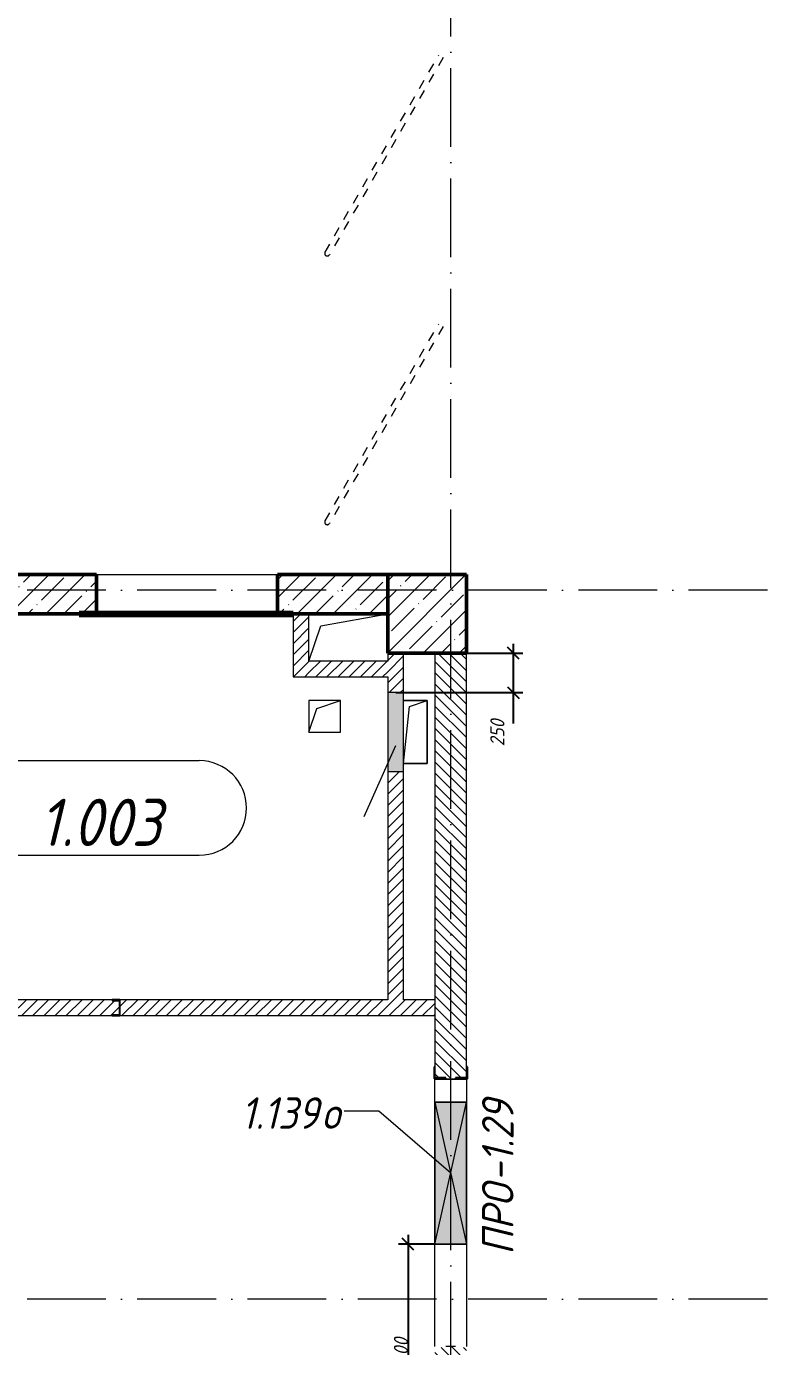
# Model space of a CAD drawing. Header units: millimetres. Extents: x -401725 to 250493, y 305116 to 802890.
# Drawn here: x -173759 to -169066, y 521797 to 530174 of the extents above; entities that cross this region are included whole.
import ezdxf

# ---------------------------------------------------------------- set-up
doc = ezdxf.new("R2010")
doc.units = ezdxf.units.MM
doc.linetypes.add('200_ШТРИХ_ш0_6_п0_6_', pattern=[120, 60, -60])
doc.linetypes.add('50_200_ШТРИХ_1Т_ш5_п1_п1_', pattern=[700, 500, -100, 0, -100])
for name, color, linetype, lineweight in [('20.5.2) СТ-8 Замена плитки Дм. монт штук', 200, 'Continuous', 211), ('A-____-____-DIMS', 7, 'Continuous', 9), ('A-DETL-____-OTLN-7', 7, '200_ШТРИХ_ш0_6_п0_6_', 9), ('A-DETL-GENF-OTLN', 7, 'Continuous', 9), ('A-FLOR-____-OTLN', 7, 'Continuous', 9), ('A-GENM-____-IDEN', 7, 'Continuous', 9), ('A-GENM-____-MCUT', 7, 'Continuous', 25), ('A-GENM-____-OTLN', 7, 'Continuous', 9), ('A-GENM-____-OTLN-1', 7, 'Continuous', 25), ('A-GLAZ-____-IDEN', 7, 'Continuous', 9), ('A-GLAZ-____-OTLN', 7, 'Continuous', 9), ('A-WALL-____-MCUT', 7, 'Continuous', 13), ('A-WALL-____-MCUT-2', 7, 'Continuous', 50), ('A-WALL-____-OTLN', 7, 'Continuous', 9), ('A-WALL-____-PATT-1', 7, 'Continuous', 9), ('A-WALL-FNSH-MCUT-1', 7, 'Continuous', 9), ('I-WALL-____-OTLN', 7, 'Continuous', 9), ('S-COLS-____-MCUT', 7, 'Continuous', 50), ('S-COLS-____-OTLN', 7, 'Continuous', 9), ('S-GRID-____-OTLN-1', 7, '50_200_ШТРИХ_1Т_ш5_п1_п1_', 9)]:
    doc.layers.add(name, color=color, linetype=linetype, lineweight=lineweight)
doc.layers.add('A-AREA-IDEN-1', color=7, linetype='Continuous', lineweight=9, true_color=0x000000)
doc.styles.add('ISOCPEUR_I', font='isocpeui.ttf', dxfattribs={"width": 0.9, "height": 2.5})
doc.styles.add('ISOCPEUR_I_11', font='isocpeui.ttf', dxfattribs={"width": 0.9, "height": 200})
doc.styles.add('ISOCPEUR_I_7', font='isocpeui.ttf', dxfattribs={"width": 0.9, "height": 90})
doc.dimstyles.new('ISO-1_8_0_9К_СРЕДНИЙ_Кладочные_1', dxfattribs={"dimscale": 304.8, "dimtxt": 89.638306, "dimasz": 0.246063, "dimexe": 0.19685, "dimexo": 0, "dimgap": 0, "dimtad": 1, "dimdec": 3, "dimrnd": 0.001, "dimdsep": 46, "dimtxsty": 'ISOCPEUR_I_7', "dimblk1": 'OBLIQUE', "dimblk2": 'OBLIQUE', "dimsah": 1, "dimcen": 0.09, "dimdle": 0.19685, "dimazin": 0, "dimtfac": 1, "dimtdec": 4, "dimtix": 1, "dimtmove": 0, "dimatfit": 3, "dimfxl": 1, "dimtvp": 1, "dimtolj": 1, "dimtzin": 0, "dimarcsym": 2})
doc.dimstyles.new('ISO-1_8_0_9К_СРЕДНИЙ_Кладочные_2', dxfattribs={"dimscale": 304.8, "dimtxt": 89.638306, "dimasz": 0.246063, "dimexe": 0.19685, "dimexo": 0, "dimgap": 0, "dimtad": 1, "dimdec": 3, "dimrnd": 0.001, "dimdsep": 46, "dimtxsty": 'ISOCPEUR_I_7', "dimblk1": 'OBLIQUE', "dimblk2": 'OBLIQUE', "dimsah": 1, "dimcen": 0.09, "dimdle": 0.19685, "dimazin": 0, "dimtfac": 1, "dimtdec": 4, "dimtix": 1, "dimtmove": 1, "dimatfit": 3, "dimfxl": 1, "dimtvp": 1, "dimtolj": 1, "dimtzin": 0, "dimarcsym": 2})
pattern_1 = [(45, (-176515.067, 459015.94), (-35.35534, 35.35534), [])]

# ---------------------------------------------------------------- blocks, each defined once
blk = doc.blocks.new('BSC_Колонна _Прямоугольная - 500х500-V28-АР1_План отверстий 1 этажа в осях 1-64_Ю-ЯЯ')
at = {"layer": 'S-COLS-____-OTLN'}
h = blk.add_hatch(dxfattribs=at)
h.set_pattern_fill('FP_34', color=256, style=0, pattern_type=2)
h.set_pattern_definition([(45, (-5300, -67431.04), (-114.04925, 114.04925), []), (45, (-5185.95, -67431.04), (-114.04925, 114.04925), [201.613, -40.323, 3.353, -36.97])])
h.paths.add_polyline_path([(-250, -250), (250, -250), (250, 250), (-250, 250)], flags=0)
at = {"layer": 'S-COLS-____-MCUT'}
for p, q in [((250, 250), (-250, 250)), ((-250, 250), (-250, -250)), ((250, -250), (250, 250)), ((-250, -250), (250, -250))]:
    blk.add_line(p, q, dxfattribs=at)
blk = doc.blocks.new('154_Фахверк_СКБ_Швеллер - Тип_100_4010-27789772-АР1_План отверстий 1 этажа в осях 1-64_Ю-ЯЯ')
at = {"layer": 'A-GENM-____-MCUT'}
for p, q in [((175, 50), (125, 50)), ((125, 50), (125, -50)), ((128, 47), (175, 47)), ((128, -47), (128, 47)), ((175, 47), (175, 50)), ((125, -50), (175, -50)), ((175, -47), (128, -47)), ((175, -50), (175, -47))]:
    blk.add_line(p, q, dxfattribs=at)
blk = doc.blocks.new('154_Стойка_СКБ_Уголок - СМ-2530_200-28213945-АР1_План отверстий 1 этажа в осях 1-64_Ю-ЯЯ')
at = {"layer": 'A-GENM-____-MCUT'}
for p, q in [((125, 156), (125, 81)), ((200, 156), (125, 156)), ((131, 81), (131, 150)), ((131, 150), (200, 150)), ((200, 150), (200, 156)), ((125, 81), (131, 81)), ((131, 19), (125, 19)), ((125, 19), (125, -56)), ((131, -50), (131, 19)), ((125, -56), (200, -56)), ((200, -50), (131, -50)), ((200, -56), (200, -50))]:
    blk.add_line(p, q, dxfattribs=at)
blk = doc.blocks.new('Стойка_Влож_Полоса боковая - Полоса-28213942-АР1_План отверстий 1 этажа в осях 1-64_Ю-ЯЯ')
at = {"layer": 'A-GENM-____-OTLN'}
for p, q in [((-5, 60), (0, 60)), ((-5, -60), (-5, 60)), ((0, 31), (0, -31)), ((0, -60), (-5, -60))]:
    blk.add_line(p, q, dxfattribs=at)
blk = doc.blocks.new('AR_Отверстие Ниша - Лючок-32401620-АР1_План отверстий 1 этажа в осях 1-64_Ю-ЯЯ')
at = {"layer": 'A-GLAZ-____-OTLN'}
blk.add_hatch(color=256, dxfattribs=at).paths.add_polyline_path([(250, -50), (250, 50), (-250, 50), (-250, -50), (27.8, -50)], flags=0)
for p, q in [((250, 50), (-250, 50)), ((-250, 50), (-250, -50)), ((250, -50), (250, 50)), ((-250, -50), (250, -50))]:
    blk.add_line(p, q, dxfattribs=at)
blk = doc.blocks.new('AR_Отверстие прямоугольное _в плите_ - AR_Отверстие прямоугольное _в плите_-V190-АР1_План отверстий 1 этажа в осях 1-64_Ю-ЯЯ')
at = {"layer": 'A-GENM-____-OTLN'}
for p, q in [((75, 200), (-75, 200)), ((-37.5, 162.5), (75, 200)), ((75, -200), (75, 200)), ((-75, -200), (-37.5, 162.5)), ((-75, -200), (75, -200))]:
    blk.add_line(p, q, dxfattribs=at)
blk = doc.blocks.new('AR_Отверстие прямоугольное _в плите_ - AR_Отверстие прямоугольное _в плите_-30459597-АР1_План отверстий 1 этажа в осях 1-64_Ю-ЯЯ')
at = {"layer": 'A-GENM-____-OTLN'}
for p, q in [((100, 100), (-100, 100)), ((-100, 100), (-100, -100)), ((-50, 50), (100, 100)), ((100, -100), (100, 100)), ((-100, -100), (-50, 50)), ((-100, -100), (100, -100))]:
    blk.add_line(p, q, dxfattribs=at)
blk = doc.blocks.new('AR_Отверстие прямоугольное _в плите_ - AR_Отверстие прямоугольное _в плите_-V244-АР1_План отверстий 1 этажа в осях 1-64_Ю-ЯЯ')
at = {"layer": 'A-GENM-____-OTLN'}
for p, q in [((250, 150), (-250, 150)), ((-175, 75), (250, 150)), ((-249.9, -149.7), (-175, 75))]:
    blk.add_line(p, q, dxfattribs=at)
blk = doc.blocks.new('AR_Отверстие прямоугольное _в стене_ - AR_Отверстие прямоугольное _в стене__ОВ-36659117-АР1_План отверстий 1 этажа в осях 1-64_Ю-ЯЯ')
at = {"layer": 'A-GLAZ-____-OTLN'}
blk.add_hatch(color=256, dxfattribs=at).paths.add_polyline_path([(-450, -100), (450, -100), (450, 100), (-450, 100)], flags=0)
at = {"layer": 'A-DETL-GENF-OTLN'}
for p, q in [((-450, -100), (-450, 100)), ((-450, 100), (450, 100)), ((450, 100), (-450, -100)), ((-450, 100), (450, -100)), ((450, 100), (-450, 100)), ((-450, 100), (-450, -100)), ((450, 100), (450, -100)), ((450, -100), (450, 100)), ((450, -100), (-450, -100)), ((-450, -100), (450, -100))]:
    blk.add_line(p, q, dxfattribs=at)
blk = doc.blocks.new('_Oblique')
at = {"color": 0, "linetype": 'ByBlock', "lineweight": -2}
blk.add_line((-0.5, -0.5), (0.5, 0.5), dxfattribs=at)
blk = doc.blocks.new('*D13601')
at = {"layer": 'A-____-____-DIMS', "color": 0, "lineweight": -2, "transparency": 16777216}
for p, q in [((-171365.1, 526197), (-170607.6, 526197)), ((-170667.6, 526257), (-170667.6, 525947)), ((-171413, 525947), (-170607.6, 525947)), ((-170667.6, 525947), (-170667.6, 525750.8))]:
    blk.add_line(p, q, dxfattribs=at)
at = {"layer": 'Defpoints', "color": 0, "transparency": 16777216}
for p in [(-171365.1, 526197), (-171413, 525947), (-170667.6, 525947)]:
    blk.add_point(p, dxfattribs=at)
at = {"layer": 'A-____-____-DIMS', "color": 0, "lineweight": -2, "transparency": 16777216, "xscale": 75, "yscale": 75, "zscale": 75}
for p, rotation in [((-170667.6, 526197), 90), ((-170667.6, 525947), 270)]:
    blk.add_blockref('_Oblique', p, dxfattribs=dict(at, rotation=rotation))
at = {"layer": 'A-____-____-DIMS', "color": 0, "transparency": 16777216, "insert": (-170813.7, 525606.1), "char_height": 90, "width": 409.578, "attachment_point": 1, "rotation": 90, "line_spacing_factor": 1.149209, "style": 'ISOCPEUR_I_7'}
blk.add_mtext('\\A1;250', dxfattribs=at)
blk = doc.blocks.new('*D13635')
at = {"layer": 'A-____-____-DIMS', "color": 0, "lineweight": -2, "transparency": 16777216}
for p, q in [((-171335.9, 522507), (-171335.9, 520987)), ((-171171.1, 522447), (-171395.9, 522447)), ((-170965.1, 521047), (-171395.9, 521047))]:
    blk.add_line(p, q, dxfattribs=at)
at = {"layer": 'Defpoints', "color": 0, "transparency": 16777216}
for p in [(-171171.1, 522447), (-171335.9, 521047), (-170965.1, 521047)]:
    blk.add_point(p, dxfattribs=at)
at = {"layer": 'A-____-____-DIMS', "color": 0, "lineweight": -2, "transparency": 16777216, "xscale": 75, "yscale": 75, "zscale": 75}
for p, rotation in [((-171335.9, 522447), 90), ((-171335.9, 521047), 270)]:
    blk.add_blockref('_Oblique', p, dxfattribs=dict(at, rotation=rotation))
at = {"layer": 'A-____-____-DIMS', "color": 0, "transparency": 16777216, "insert": (-171380.9, 521747), "char_height": 90, "width": 521.281, "attachment_point": 5, "rotation": 90, "style": 'ISOCPEUR_I_7'}
blk.add_mtext('\\A1;1400', dxfattribs=at)
blk = doc.blocks.new('AAR_СКБ_Марка_помещения_1_5 ммп - Номер _ Площадь-27962135-АИ_План этажа_Стены_1')
at = {"layer": 'A-AREA-IDEN-1'}
for p, q in [((-2.987, 3), (3.013, 3)), ((-2.987, 0), (3.013, 0))]:
    blk.add_line(p, q, dxfattribs=at)
for centre, start, end in [((-2.987, 1.5), 90, 270), ((3.013, 1.5), 270, 90)]:
    blk.add_arc(centre, 1.5, start, end, dxfattribs=at)

msp = doc.modelspace()

# ---------------------------------------------------------------- hatches: boundary and pattern name
at = {"layer": 'A-WALL-____-PATT-1'}
h = msp.add_hatch(dxfattribs=at)
h.set_pattern_fill('FP_13', color=256, style=0, pattern_type=2)
h.set_pattern_definition([(45, (-176515.07, 459015.94), (-114.04925, 114.04925), []), (45, (-176401.02, 459015.94), (-114.04925, 114.04925), [201.612, -40.322, 3.353, -36.97])])
h.paths.add_polyline_path([(-171465.0675, 526446.983), (-171465.0675, 526696.983), (-172165.0675, 526696.983), (-172165.0675, 526446.983)], flags=0)
h.paths.add_polyline_path([(-173315.0675, 526446.983), (-173315.0675, 526696.983), (-178465.0675, 526696.983), (-178465.0675, 526446.983), (-176530.4762, 526446.983)], flags=0)
h = msp.add_hatch(dxfattribs=at)
h.set_pattern_fill('FP_5', color=256, style=0, pattern_type=2)
h.set_pattern_definition(pattern_1)
h.paths.add_polyline_path([(-171965.0675, 526046.983), (-171965.0675, 526446.6355), (-172065.0675, 526446.6355), (-172065.0675, 526046.983)], flags=0)
h = msp.add_hatch(dxfattribs=at)
h.set_pattern_fill('FP_5', color=256, style=0, pattern_type=2)
h.set_pattern_definition(pattern_1)
h.paths.add_polyline_path([(-171465.0675, 523996.983), (-171365.0675, 523996.983), (-171365.0675, 525446.983), (-171465.0675, 525446.983)], flags=0)
h.paths.add_polyline_path([(-171365.0675, 525946.983), (-171365.0675, 526196.983), (-171465.0675, 526196.983), (-171465.0675, 525946.983), (-171460.1894, 525946.983)], flags=0)
h = msp.add_hatch(dxfattribs=at)
h.set_pattern_fill('FP_6', color=256, style=0, pattern_type=2)
h.set_pattern_definition([(135, (-176515.067, 459015.94), (-35.35534, -35.35534), [])])
h.paths.add_polyline_path([(-171034.0675, 521046.983), (-170965.0675, 521046.983), (-170965.0675, 521790.983), (-171034.0675, 521790.983), (-171034.0675, 521796.983), (-171096.0675, 521796.983), (-171096.0675, 521790.983), (-171165.0675, 521790.983), (-171165.0675, 521046.983)], flags=0)
h.paths.add_polyline_path([(-171034.0675, 523496.983), (-171034.0675, 523502.983), (-170965.0675, 523502.983), (-170965.0675, 526196.983), (-171165.0675, 526196.983), (-171165.0675, 523502.983), (-171096.0675, 523502.983), (-171096.0675, 523496.983)], flags=0)
h = msp.add_hatch(dxfattribs=at)
h.set_pattern_fill('FP_5', color=256, style=0, pattern_type=2)
h.set_pattern_definition(pattern_1)
h.paths.add_polyline_path([(-171465.0675, 526046.983), (-171465.0675, 526146.983), (-171965.0675, 526146.983), (-171965.0675, 526046.983)], flags=0)
h = msp.add_hatch(dxfattribs=at)
h.set_pattern_fill('FP_5', color=256, style=0, pattern_type=2)
h.set_pattern_definition(pattern_1)
h.paths.add_polyline_path([(-171165.0675, 523896.983), (-171165.0675, 523996.983), (-173165.0675, 523996.983), (-173165.0675, 523896.983), (-172995.4749, 523896.983)], flags=0)
h.paths.add_polyline_path([(-173215.0675, 523896.983), (-173215.0675, 523899.983), (-173168.0675, 523899.983), (-173168.0675, 523993.983), (-173215.0675, 523993.983), (-173215.0675, 523996.983), (-175515.0675, 523996.983), (-175515.0675, 523896.983)], flags=0)

# ---------------------------------------------------------------- linework, layer by layer
at = {"layer": '20.5.2) СТ-8 Замена плитки Дм. монт штук'}
msp.add_lwpolyline([(-173424.1571, 526446.983), (-172065.0675, 526446.983)], dxfattribs=at)
at = {"layer": 'A-DETL-____-OTLN-7'}
for p, q in [((-171863.0675, 528741.4423), (-171141.0675, 529991.983)), ((-171113.3547, 529975.983), (-171835.3547, 528725.4423)), ((-171863.0675, 527036.4423), (-171141.0675, 528286.983)), ((-171113.3547, 528270.983), (-171835.3547, 527020.4423))]:
    msp.add_line(p, q, dxfattribs=at)
for centre in [(-171849.2111, 528733.4423), (-171849.2111, 527028.4423)]:
    msp.add_arc(centre, 16, 150, 330, dxfattribs=at)
at = {"layer": 'A-FLOR-____-OTLN'}
for p, q in [((-171965.0675, 526446.6355), (-171465.0675, 526446.6355)), ((-171365.0675, 525896.6355), (-171215.0675, 525896.6355)), ((-171215.0675, 525896.6355), (-171215.0675, 525496.6355)), ((-171215.0675, 525496.6355), (-171365.0675, 525496.6355))]:
    msp.add_line(p, q, dxfattribs=at)
at = {"layer": 'A-GENM-____-IDEN'}
msp.add_line((-171415.0675, 525610.0591), (-171616.8921, 525159.2861), dxfattribs=at)
at = {"layer": 'A-GLAZ-____-IDEN'}
for p, q in [((-171522.1553, 523291.3527), (-171741.0313, 523291.3527)), ((-171065.0675, 522896.983), (-171522.1553, 523291.3527))]:
    msp.add_line(p, q, dxfattribs=at)
at = {"layer": 'A-WALL-____-MCUT'}
for p, q in [((-171165.0675, 526196.983), (-171165.0675, 523571.983)), ((-170965.0675, 523571.983), (-170965.0675, 526196.983)), ((-171034.0675, 521796.983), (-171096.0675, 521796.983))]:
    msp.add_line(p, q, dxfattribs=at)
at = {"layer": 'A-WALL-____-MCUT-2'}
for p, q in [((-173315.0675, 526696.983), (-178465.0675, 526696.983)), ((-173315.0675, 526446.983), (-173315.0675, 526696.983)), ((-171465.0675, 526696.983), (-172165.0675, 526696.983)), ((-172165.0675, 526696.983), (-172165.0675, 526446.983)), ((-178465.0675, 526446.983), (-173315.0675, 526446.983)), ((-172165.0675, 526446.983), (-171465.0675, 526446.983))]:
    msp.add_line(p, q, dxfattribs=at)
at = {"layer": 'A-WALL-____-OTLN'}
for p, q in [((-173315.0675, 526696.983), (-172165.0675, 526696.983)), ((-172165.0675, 526446.983), (-173315.0675, 526446.983))]:
    msp.add_line(p, q, dxfattribs=at)
at = {"layer": 'A-WALL-FNSH-MCUT-1'}
for p, q in [((-172065.0675, 526446.6355), (-172065.0675, 526046.983)), ((-171965.0675, 526446.6355), (-172065.0675, 526446.6355)), ((-171965.0675, 526146.983), (-171965.0675, 526446.6355)), ((-171465.0675, 526196.983), (-171465.0675, 526146.983)), ((-171365.0675, 525946.983), (-171365.0675, 526196.983)), ((-171465.0675, 526146.983), (-171965.0675, 526146.983)), ((-172065.0675, 526046.983), (-171465.0675, 526046.983)), ((-171465.0675, 526046.983), (-171465.0675, 525946.983)), ((-171465.0675, 525446.983), (-171465.0675, 523996.983)), ((-171365.0675, 523996.983), (-171365.0675, 525446.983)), ((-173215.0675, 523996.983), (-175065.0675, 523996.983)), ((-171465.0675, 523996.983), (-173165.0675, 523996.983)), ((-171165.0675, 523996.983), (-171365.0675, 523996.983)), ((-177115.0675, 523896.983), (-173215.0675, 523896.983)), ((-173165.0675, 523896.983), (-171165.0675, 523896.983))]:
    msp.add_line(p, q, dxfattribs=at)
at = {"layer": 'I-WALL-____-OTLN'}
for p, q in [((-171165.0675, 523346.983), (-171165.0675, 523496.983)), ((-170965.0675, 523496.983), (-170965.0675, 523346.983)), ((-171165.0675, 521796.983), (-171165.0675, 522446.983)), ((-170965.0675, 522446.983), (-170965.0675, 521796.983))]:
    msp.add_line(p, q, dxfattribs=at)
at = {"layer": 'S-GRID-____-OTLN-1'}
for p, q in [((-171065.0675, 511907.5288), (-171065.0675, 549908.7924)), ((-72440.6609, 526596.983), (-181183.8377, 526596.983)), ((-72440.6609, 522096.983), (-181183.8377, 522096.983))]:
    msp.add_line(p, q, dxfattribs=at)

# ---------------------------------------------------------------- block references
at = {"layer": 'A-AREA-IDEN-1', "xscale": 199.9999999999999, "yscale": 199.9999999999999, "zscale": 199.9999999999999}
msp.add_blockref('AAR_СКБ_Марка_помещения_1_5 ммп - Номер _ Площадь-27962135-АИ_План этажа_Стены_1', (-173264.1634, 524915.1646), dxfattribs=at)
at = {"layer": 'A-GENM-____-OTLN'}
for name, p in [('AR_Отверстие прямоугольное _в плите_ - AR_Отверстие прямоугольное _в плите_-V244-АР1_План отверстий 1 этажа в осях 1-64_Ю-ЯЯ', (-171715.0675, 526296.6355)), ('AR_Отверстие прямоугольное _в плите_ - AR_Отверстие прямоугольное _в плите_-30459597-АР1_План отверстий 1 этажа в осях 1-64_Ю-ЯЯ', (-171865.0675, 525796.6355)), ('AR_Отверстие прямоугольное _в плите_ - AR_Отверстие прямоугольное _в плите_-V190-АР1_План отверстий 1 этажа в осях 1-64_Ю-ЯЯ', (-171290.0675, 525696.6355))]:
    msp.add_blockref(name, p, dxfattribs=at)
at = {"layer": 'A-GENM-____-OTLN', "rotation": 89.99999999999991}
msp.add_blockref('Стойка_Влож_Полоса боковая - Полоса-28213942-АР1_План отверстий 1 этажа в осях 1-64_Ю-ЯЯ', (-171065.0675, 523496.983), dxfattribs=at)
at = {"layer": 'A-GENM-____-OTLN-1'}
for name, p, rotation in [('154_Фахверк_СКБ_Швеллер - Тип_100_4010-27789772-АР1_План отверстий 1 этажа в осях 1-64_Ю-ЯЯ', (-173040.0675, 523946.983), 180), ('154_Стойка_СКБ_Уголок - СМ-2530_200-28213945-АР1_План отверстий 1 этажа в осях 1-64_Ю-ЯЯ', (-171015.0675, 523371.983), 89.99999999999991)]:
    msp.add_blockref(name, p, dxfattribs=dict(at, rotation=rotation))
at = {"layer": 'A-GLAZ-____-OTLN'}
for name, p, rotation in [('AR_Отверстие Ниша - Лючок-32401620-АР1_План отверстий 1 этажа в осях 1-64_Ю-ЯЯ', (-171415.0675, 525696.983), 269.9999999999999), ('AR_Отверстие прямоугольное _в стене_ - AR_Отверстие прямоугольное _в стене__ОВ-36659117-АР1_План отверстий 1 этажа в осях 1-64_Ю-ЯЯ', (-171065.0675, 522896.983), 89.99999999999991)]:
    msp.add_blockref(name, p, dxfattribs=dict(at, rotation=rotation))
at = {"layer": 'S-COLS-____-OTLN'}
msp.add_blockref('BSC_Колонна _Прямоугольная - 500х500-V28-АР1_План отверстий 1 этажа в осях 1-64_Ю-ЯЯ', (-171215.0675, 526446.983), dxfattribs=at)

# ---------------------------------------------------------------- texts
at = {"layer": 'A-AREA-IDEN-1', "insert": (-173289.5924, 524973.4944), "char_height": 300, "width": 900, "attachment_point": 8, "line_spacing_factor": 1.139951, "style": 'ISOCPEUR_I'}
msp.add_mtext('\\pxqc,t8.46667,16.93333,25.4,33.86667,42.33333,50.8,59.26667,67.73333,76.2,84.66667,93.13333,101.6,110.06667,118.53333,127,135.46667,143.93333,152.4,160.86667,169.33333,177.8,186.26667,194.73333,203.2,211.66667,220.13333,228.6,237.06667,245.53333,254,262.46667,270.93333;{1.003}', dxfattribs=at)
at = {"layer": 'A-GENM-____-IDEN', "char_height": 200, "attachment_point": 1, "rotation": 90, "style": 'ISOCPEUR_I_11'}
for s, insert, width in [('-1.29', (-170866.0505, 522843.22), 663.79725), ('ПРО', (-170866.0505, 522378.8763), 562.784625)]:
    msp.add_mtext(s, dxfattribs=dict(at, insert=insert, width=width))
at = {"layer": 'A-GLAZ-____-IDEN', "char_height": 200, "attachment_point": 1, "style": 'ISOCPEUR_I_11'}
for s, insert, width in [('1.139', (-172395.8845, 523378.9673), 620.506125), ('\\fISOCPEUR|b0|i1|c204|p34|;\\W.9;о', (-171883.9158, 523378.9673), 158.734125)]:
    msp.add_mtext(s, dxfattribs=dict(at, insert=insert, width=width))

# ---------------------------------------------------------------- dimensions: what is measured, and where the dimension line sits
at = {"layer": 'A-____-____-DIMS'}
dim = msp.add_linear_dim(base=(-170667.6351, 525946.983), p1=(-171365.0675, 526196.983), p2=(-171413.0408, 525946.983), angle=90, dimstyle='ISO-1_8_0_9К_СРЕДНИЙ_Кладочные_1', override={"dimpost": '<>', "dimfxl": 254.561261}, dxfattribs=at)
dim.commit()
dim.dimension.update_dxf_attribs({"geometry": '*D13601', "text_midpoint": (-170753.6669, 525750.8469), "dimtype": 160, "text_rotation": 90})
dim = msp.add_linear_dim(base=(-171335.8572, 521046.983), p1=(-171171.0675, 522446.983), p2=(-170965.0675, 521046.983), angle=90, dimstyle='ISO-1_8_0_9К_СРЕДНИЙ_Кладочные_2', override={"dimpost": '<>', "dimfxl": 1415.074556}, dxfattribs=at)
dim.commit()
dim.dimension.update_dxf_attribs({"geometry": '*D13635', "text_midpoint": (-171380.8572, 521746.983)})

doc.saveas('drawing.dxf')
